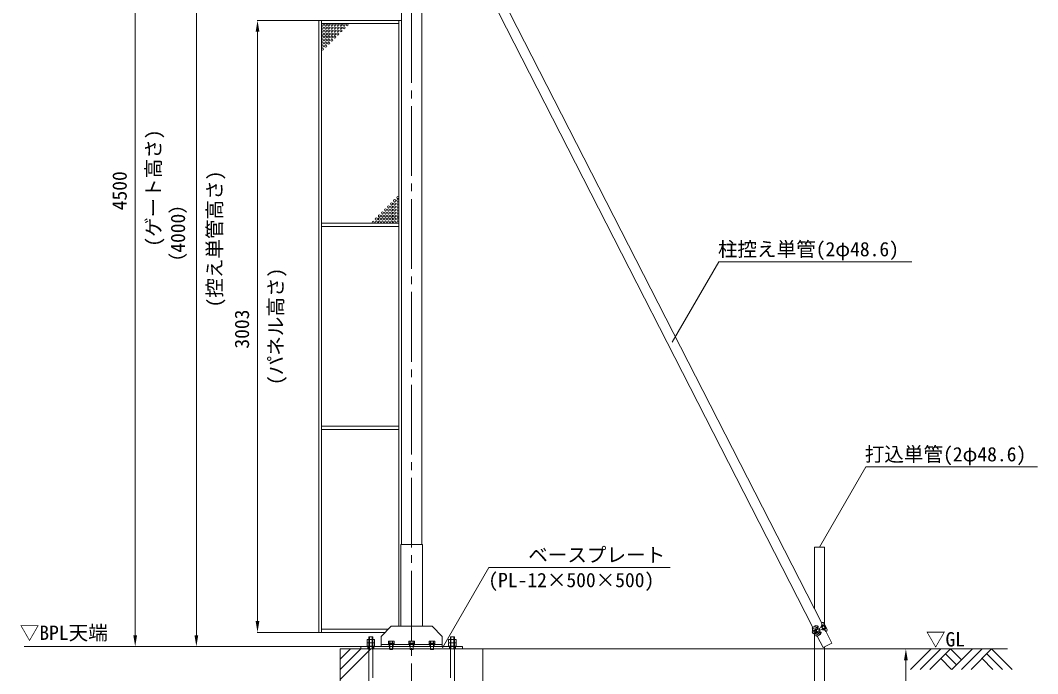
# Model space of a CAD drawing. Units: millimetres, scale not verified. Extents: x -82240 to -62115, y -14438 to 14438.
# Drawn here: x -69959 to -64970, y -11409 to -8202 of the extents above; entities that cross this region are included whole.
import ezdxf
from ezdxf.enums import TextEntityAlignment as Align

# ---------------------------------------------------------------- set-up
doc = ezdxf.new("R2010")
doc.units = ezdxf.units.MM
doc.header["$LTSCALE"] = 38
doc.linetypes.add('CHAIN2', pattern=[12, 9, -1, 1, -1])
doc.linetypes.add('DASHED1', pattern=[1.8, 1.2, -0.6])
for name, color, linetype, lineweight in [('0-2_ACCG-3018', 7, 'Continuous', 18), ('0-5_ﾍﾞｰｽﾗｲﾝ', 5, 'Continuous', 18), ('0-6_ﾎﾞﾙﾄ類', 2, 'Continuous', 18), ('0-9_基礎工事用PCA小', 7, 'Continuous', 18), ('0-B_寸法', 3, 'Continuous', 18), ('0-D_単管', 7, 'Continuous', 18), ('0-E_単管ｸﾗﾝﾌﾟ', 7, 'Continuous', 18), ('1-2_通芯', 1, 'CHAIN2', 18), ('1-5_標準ﾊﾟﾈﾙ', 7, 'Continuous', 18), ('1-6_標準柱', 7, 'Continuous', 18), ('1-7_文字', 7, 'Continuous', 18)]:
    doc.layers.add(name, color=color, linetype=linetype, lineweight=lineweight)
doc.styles.add('ＭＳ ゴシック', font='')
doc.styles.get('ＭＳ ゴシック').set_extended_font_data('MS Gothic')

msp = doc.modelspace()

# ---------------------------------------------------------------- linework, layer by layer
at = {"layer": '0-2_ACCG-3018'}
for centre in [(-68476.86, -8224.41), (-68461.86, -8224.41), (-68446.86, -8224.41), (-68431.86, -8224.41), (-68416.86, -8224.41), (-68401.86, -8224.41), (-68386.86, -8224.41), (-68371.86, -8224.41), (-68356.86, -8224.41), (-68476.86, -8239.41), (-68476.86, -8254.41), (-68476.86, -8269.41), (-68476.86, -8284.41), (-68461.86, -8239.41), (-68461.86, -8254.41), (-68461.86, -8269.41), (-68461.86, -8284.41), (-68446.86, -8239.41), (-68446.86, -8254.41), (-68446.86, -8269.41), (-68446.86, -8284.41), (-68431.86, -8239.41), (-68431.86, -8254.41), (-68431.86, -8269.41), (-68431.86, -8284.41), (-68416.86, -8239.41), (-68416.86, -8254.41), (-68416.86, -8269.41), (-68416.86, -8284.41), (-68401.86, -8239.41), (-68401.86, -8254.41), (-68401.86, -8269.41), (-68386.86, -8239.41), (-68386.86, -8254.41), (-68371.86, -8239.41), (-68476.86, -8299.41), (-68476.86, -8314.41), (-68476.86, -8329.41), (-68461.86, -8299.41), (-68461.86, -8314.41), (-68461.86, -8329.41), (-68446.86, -8299.41), (-68446.86, -8314.41), (-68431.86, -8299.41), (-68476.86, -8344.41), (-68108.34, -9072.39), (-68168.34, -9132.39), (-68153.34, -9117.39), (-68153.34, -9132.39), (-68138.34, -9102.39), (-68138.34, -9117.39), (-68138.34, -9132.39), (-68123.34, -9087.39), (-68123.34, -9102.39), (-68123.34, -9117.39), (-68123.34, -9132.39), (-68108.34, -9087.39), (-68108.34, -9102.39), (-68108.34, -9117.39), (-68108.34, -9132.39), (-68213.34, -9177.39), (-68198.34, -9162.39), (-68198.34, -9177.39), (-68183.34, -9147.39), (-68183.34, -9162.39), (-68183.34, -9177.39), (-68168.34, -9147.39), (-68168.34, -9162.39), (-68168.34, -9177.39), (-68153.34, -9147.39), (-68153.34, -9162.39), (-68153.34, -9177.39), (-68138.34, -9147.39), (-68138.34, -9162.39), (-68138.34, -9177.39), (-68123.34, -9147.39), (-68123.34, -9162.39), (-68123.34, -9177.39), (-68108.34, -9147.39), (-68108.34, -9162.39), (-68108.34, -9177.39), (-68228.34, -9192.39), (-68213.34, -9192.39), (-68198.34, -9192.39), (-68183.34, -9192.39), (-68168.34, -9192.39), (-68153.34, -9192.39), (-68138.34, -9192.39), (-68123.34, -9192.39), (-68108.34, -9192.39)]:
    msp.add_circle(centre, 5.01, dxfattribs=at)
at = {"layer": '0-5_ﾍﾞｰｽﾗｲﾝ'}
for p, q in [((-68290.11, -11275.5), (-69941.16, -11275.5)), ((-67690.11, -11287.5), (-65117.79, -11287.5))]:
    msp.add_line(p, q, dxfattribs=at)
at = {"layer": '0-6_ﾎﾞﾙﾄ類'}
for p, q in [((-68249.61, -11255.46), (-68249.61, -11240.91)), ((-68249.61, -11258.34), (-68249.61, -11272.89)), ((-68230.56, -11255.46), (-68230.56, -11240.91)), ((-68230.56, -11258.34), (-68230.56, -11272.89)), ((-68151.93, -11248.5), (-68153.76, -11249.55)), ((-68153.76, -11249.55), (-68153.76, -11258.31)), ((-68153.76, -11258.31), (-68126.43, -11258.31)), ((-68151.93, -11248.5), (-68128.26, -11248.5)), ((-68151.33, -11258.49), (-68128.86, -11258.49)), ((-68148.09, -11287.5), (-68148.09, -11265.51)), ((-68146.92, -11249.55), (-68146.92, -11258.31)), ((-68146.86, -11290.29), (-68146.86, -11265.51)), ((-68141.31, -11261.49), (-68140.23, -11265.51)), ((-68139.99, -11261.49), (-68138.91, -11265.51)), ((-68133.27, -11249.55), (-68133.27, -11258.31)), ((-68132.1, -11287.5), (-68132.1, -11265.51)), ((-68128.26, -11248.5), (-68126.43, -11249.55)), ((-68126.43, -11249.55), (-68126.43, -11258.31)), ((-68051.94, -11248.5), (-68053.77, -11249.55)), ((-68053.77, -11249.55), (-68053.77, -11258.31)), ((-68053.77, -11258.31), (-68026.44, -11258.31)), ((-68051.94, -11248.5), (-68028.27, -11248.5)), ((-68051.34, -11258.49), (-68028.84, -11258.49)), ((-68048.1, -11287.5), (-68048.1, -11265.51)), ((-68046.93, -11249.55), (-68046.93, -11258.31)), ((-68046.87, -11290.29), (-68046.87, -11265.51)), ((-68041.29, -11261.49), (-68040.21, -11265.51)), ((-68039.97, -11261.49), (-68038.89, -11265.51)), ((-68033.28, -11249.55), (-68033.28, -11258.31)), ((-68032.11, -11287.5), (-68032.11, -11265.51)), ((-68028.27, -11248.5), (-68026.44, -11249.55)), ((-68026.44, -11249.55), (-68026.44, -11258.31)), ((-67951.92, -11248.5), (-67953.78, -11249.55)), ((-67953.78, -11249.55), (-67953.78, -11258.31)), ((-67953.78, -11258.31), (-67926.42, -11258.31)), ((-67951.92, -11248.5), (-67928.25, -11248.5)), ((-67951.35, -11258.49), (-67928.85, -11258.49)), ((-67948.11, -11287.5), (-67948.11, -11265.51)), ((-67946.94, -11249.55), (-67946.94, -11258.31)), ((-67946.88, -11290.29), (-67946.88, -11265.51)), ((-67941.3, -11261.49), (-67940.22, -11265.51)), ((-67939.98, -11261.49), (-67938.9, -11265.51)), ((-67933.26, -11249.55), (-67933.26, -11258.31)), ((-67932.09, -11287.5), (-67932.09, -11265.51)), ((-67928.25, -11248.5), (-67926.42, -11249.55)), ((-67926.42, -11249.55), (-67926.42, -11258.31)), ((-67849.62, -11255.46), (-67849.62, -11240.91)), ((-67849.62, -11258.34), (-67849.62, -11272.89)), ((-67830.57, -11255.46), (-67830.57, -11240.91)), ((-67830.57, -11258.34), (-67830.57, -11272.89)), ((-68148.09, -11287.5), (-68146.86, -11290.29)), ((-68048.1, -11287.5), (-68046.87, -11290.29)), ((-67948.11, -11287.5), (-67946.88, -11290.29))]:
    msp.add_line(p, q, dxfattribs=at)
for points in [[(-68258.58, -11255.46), (-68258.58, -11240.91), (-68221.62, -11240.91), (-68221.62, -11255.46), (-68224.11, -11256.9), (-68256.09, -11256.9)], [(-68258.58, -11258.34), (-68258.58, -11272.89), (-68221.62, -11272.89), (-68221.62, -11258.34), (-68224.11, -11256.9), (-68256.09, -11256.9)], [(-68258.1, -11272.89), (-68222.1, -11272.89), (-68222.1, -11275.5), (-68258.1, -11275.5)], [(-68126.1, -11258.49), (-68126.1, -11261.49), (-68154.09, -11261.49), (-68154.09, -11258.49)], [(-68154.09, -11261.49), (-68126.1, -11261.49), (-68126.1, -11265.51), (-68154.09, -11265.51)], [(-68026.11, -11258.49), (-68026.11, -11261.49), (-68054.1, -11261.49), (-68054.1, -11258.49)], [(-68054.1, -11261.49), (-68026.11, -11261.49), (-68026.11, -11265.51), (-68054.1, -11265.51)], [(-67926.09, -11258.49), (-67926.09, -11261.49), (-67954.11, -11261.49), (-67954.11, -11258.49)], [(-67954.11, -11261.49), (-67926.09, -11261.49), (-67926.09, -11265.51), (-67954.11, -11265.51)], [(-67858.56, -11255.46), (-67858.56, -11240.91), (-67821.63, -11240.91), (-67821.63, -11255.46), (-67824.09, -11256.9), (-67856.1, -11256.9)], [(-67858.56, -11258.34), (-67858.56, -11272.89), (-67821.63, -11272.89), (-67821.63, -11258.34), (-67824.09, -11256.9), (-67856.1, -11256.9)], [(-67858.11, -11272.89), (-67822.11, -11272.89), (-67822.11, -11275.5), (-67858.11, -11275.5)]]:
    msp.add_lwpolyline(points, close=True, dxfattribs=at)
for points in [[(-68146.86, -11290.29), (-68133.33, -11290.29), (-68133.33, -11265.51)], [(-68046.87, -11290.29), (-68033.34, -11290.29), (-68033.34, -11265.51)], [(-67946.88, -11290.29), (-67933.32, -11290.29), (-67933.32, -11265.51)], [(-68148.09, -11287.5), (-68132.1, -11287.5), (-68133.33, -11290.29)], [(-68048.1, -11287.5), (-68032.11, -11287.5), (-68033.34, -11290.29)], [(-67948.11, -11287.5), (-67932.09, -11287.5), (-67933.32, -11290.29)]]:
    msp.add_lwpolyline(points, dxfattribs=at)
for centre, radius, start, end in [((-68254.11, -11247.72), 8.94, 240, 300), ((-68254.11, -11266.08), 8.94, 60, 120), ((-68240.1, -11224.44), 32.46, 252.932, 287.068), ((-68240.1, -11289.36), 32.46, 72.932, 107.068), ((-68226.09, -11247.72), 8.94, 239.975, 300.025), ((-68226.09, -11266.08), 8.94, 59.975, 120.025), ((-68150.34, -11254.56), 6.06, 55.616, 124.384), ((-68151.33, -11258.31), 0.21, 180, 270), ((-68140.11, -11271.12), 22.62, 72.412, 107.588), ((-68129.85, -11254.56), 6.06, 55.616, 124.384), ((-68128.86, -11258.31), 0.21, 270, 0), ((-68050.35, -11254.56), 6.06, 55.616, 124.384), ((-68051.34, -11258.31), 0.21, 180, 270), ((-68040.09, -11271.12), 22.62, 72.412, 107.588), ((-68029.86, -11254.56), 6.06, 55.616, 124.384), ((-68028.84, -11258.31), 0.21, 270, 0), ((-67950.36, -11254.56), 6.06, 55.616, 124.384), ((-67951.35, -11258.31), 0.21, 180, 270), ((-67940.1, -11271.12), 22.62, 72.412, 107.588), ((-67929.84, -11254.56), 6.06, 55.616, 124.384), ((-67928.85, -11258.31), 0.21, 270, 0), ((-67854.09, -11247.72), 8.94, 240, 300), ((-67854.09, -11266.08), 8.94, 60, 120), ((-67840.11, -11224.44), 32.46, 252.932, 287.068), ((-67840.11, -11289.36), 32.46, 72.932, 107.068), ((-67826.1, -11247.72), 8.94, 239.975, 300.025), ((-67826.1, -11266.08), 8.94, 59.975, 120.025)]:
    msp.add_arc(centre, radius, start, end, dxfattribs=at)
at = {"layer": '0-9_基礎工事用PCA小', "color": 4, "linetype": 'DASHED1', "lineweight": 9}
for p, q in [((-68254.8, -11275.5), (-68254.8, -11287.5)), ((-68225.1, -11275.5), (-68225.1, -11287.5)), ((-68148.09, -11275.5), (-68148.09, -11287.5)), ((-68132.1, -11275.5), (-68132.1, -11287.5)), ((-67948.11, -11275.5), (-67948.11, -11287.5)), ((-67932.09, -11275.5), (-67932.09, -11287.5)), ((-67855.11, -11275.5), (-67855.11, -11287.5)), ((-67825.11, -11275.5), (-67825.11, -11287.5))]:
    msp.add_line(p, q, dxfattribs=at)
at = {"layer": '0-9_基礎工事用PCA小'}
for p, q in [((-68390.1, -11437.5), (-68240.1, -11287.5)), ((-68390.1, -11387.49), (-68290.11, -11287.5)), ((-68390.1, -11337.51), (-68340.09, -11287.5)), ((-68249.61, -11287.5), (-68230.56, -11287.5)), ((-67830.57, -11287.5), (-67849.62, -11287.5))]:
    msp.add_line(p, q, dxfattribs=at)
for points in [[(-68290.11, -11287.5), (-67790.1, -11287.5), (-67790.1, -11275.5), (-68290.11, -11275.5)], [(-68390.1, -12187.5), (-67690.11, -12187.5), (-67690.11, -11287.5), (-68390.1, -11287.5)]]:
    msp.add_lwpolyline(points, close=True, dxfattribs=at)
for points in [[(-68249.61, -11804.46), (-68249.61, -11227.5), (-68230.56, -11227.5), (-68230.56, -11429.49)], [(-68249.61, -11289.99), (-68247.12, -11287.5), (-68247.12, -11227.5), (-68233.08, -11227.5), (-68233.08, -11287.5), (-68230.56, -11289.99)], [(-67830.57, -11804.46), (-67830.57, -11227.5), (-67849.62, -11227.5), (-67849.62, -11429.49)], [(-67830.57, -11289.99), (-67833.06, -11287.5), (-67833.06, -11227.5), (-67847.13, -11227.5), (-67847.13, -11287.5), (-67849.62, -11289.99)]]:
    msp.add_lwpolyline(points, dxfattribs=at)
at = {"layer": '0-B_寸法'}
for p, q in [((-69396.09, -6830.49), (-69396.09, -11220.51)), ((-69096.09, -7330.5), (-69096.09, -11220.51)), ((-68497.11, -8202.9), (-68797.11, -8202.9)), ((-68796.09, -8257.89), (-68796.09, -11150.91)), ((-68497.11, -11205.9), (-68797.11, -11205.9)), ((-69098.1, -11275.5), (-69397.11, -11275.5)), ((-68797.11, -11275.5), (-69097.11, -11275.5)), ((-66014.79, -11287.5), (-65614.8, -11287.5)), ((-65615.79, -11342.49), (-65615.79, -12232.5))]:
    msp.add_line(p, q, dxfattribs=at)
at = {"layer": '0-B_寸法', "color": 91}
for points in [[(-68805.27, -8257.89), (-68796.09, -8202.9), (-68786.94, -8257.89)], [(-68805.27, -11150.91), (-68796.09, -11205.9), (-68786.94, -11150.91)], [(-69405.27, -11220.51), (-69396.09, -11275.5), (-69386.94, -11220.51)], [(-69105.27, -11220.51), (-69096.09, -11275.5), (-69086.94, -11220.51)], [(-65624.97, -11342.49), (-65615.79, -11287.5), (-65606.64, -11342.49)]]:
    msp.add_solid(points, dxfattribs=at)
at = {"layer": '0-D_単管'}
for p, q in [((-66072.87, -11181.51), (-68049.03, -7312.29)), ((-68005.86, -7290), (-66028.56, -11161.44))]:
    msp.add_line(p, q, dxfattribs=at)
for points in [[(-66015.81, -11164.41), (-66015.81, -10787.49), (-66064.41, -10787.49), (-66064.41, -11091.24)], [(-66064.41, -11209.59), (-66064.41, -12287.49), (-66015.81, -12287.49), (-66015.81, -11277.75)], [(-66008.91, -11199.9), (-65978.79, -11258.85), (-66022.08, -11280.96), (-66051.15, -11224.02)]]:
    msp.add_lwpolyline(points, dxfattribs=at)
at = {"layer": '0-E_単管ｸﾗﾝﾌﾟ'}
for p, q in [((-66065.61, -11176.83), (-66065.04, -11177.91)), ((-66016.29, -11173.8), (-66057.09, -11194.65)), ((-66046.77, -11175.9), (-66046.02, -11177.4)), ((-66017.55, -11169.75), (-66032.19, -11176.32)), ((-66032.19, -11176.32), (-66030.87, -11179.23)), ((-66016.26, -11172.66), (-66030.87, -11179.23)), ((-66024.75, -11157.9), (-66029.19, -11160.18)), ((-66027.21, -11173.95), (-66027.15, -11174.04)), ((-66025.71, -11176.89), (-66025.02, -11178.27)), ((-66021.87, -11171.22), (-66021.69, -11171.58)), ((-66020.22, -11174.43), (-66019.68, -11175.54)), ((-66001.65, -11192.16), (-66018, -11160.09)), ((-66016.29, -11173.8), (-66011.73, -11182.71)), ((-66014.94, -11173.11), (-66010.41, -11182.02)), ((-66075.66, -11183.07), (-66072.66, -11188.95)), ((-66074.49, -11203.53), (-66074.76, -11205.18)), ((-66074.76, -11205.18), (-66071.43, -11211.69)), ((-66067.05, -11199.72), (-66074.49, -11203.53)), ((-66074.49, -11203.53), (-66069.96, -11212.44)), ((-66065.88, -11200.26), (-66073.2, -11203.98)), ((-66069.96, -11212.44), (-66071.43, -11211.69)), ((-66062.49, -11208.63), (-66069.96, -11212.44)), ((-66062.25, -11207.4), (-66069.54, -11211.12)), ((-66061.65, -11191.35), (-66068.19, -11194.71)), ((-66058.02, -11195.16), (-66063.48, -11197.92)), ((-66059.1, -11212.5), (-66052.56, -11209.17)), ((-66053.52, -11204.04), (-66058.92, -11206.83)), ((-66056.94, -11193.45), (-66057.39, -11192.55)), ((-66054.06, -11225.37), (-66057.06, -11219.49)), ((-66048.18, -11188.98), (-66056.94, -11193.45)), ((-66041.91, -11188.02), (-66056.49, -11195.46)), ((-66055.65, -11185.08), (-66047.19, -11178.69)), ((-66038.22, -11195.1), (-66052.8, -11202.57)), ((-66011.73, -11182.71), (-66052.5, -11203.53)), ((-66042.72, -11199.66), (-66051.48, -11204.13)), ((-66051.48, -11204.13), (-66051.03, -11205.03)), ((-66050.94, -11183.58), (-66048.18, -11188.98)), ((-66050.31, -11184.78), (-66047.16, -11182.41)), ((-66043.95, -11208), (-66033.81, -11204.88)), ((-66043.08, -11187.48), (-66041.91, -11188.02)), ((-66039.96, -11205.06), (-66042.72, -11199.66)), ((-66040.59, -11203.83), (-66036.81, -11202.66)), ((-66038.52, -11196.39), (-66038.28, -11195.13)), ((-66031.32, -11206.17), (-66032.07, -11204.67)), ((-66024.69, -11191.35), (-66010.8, -11183.34)), ((-66024.69, -11191.35), (-66023.1, -11194.11)), ((-66023.1, -11194.11), (-66009.18, -11186.13)), ((-66020.46, -11187.15), (-66019.77, -11188.53)), ((-66015.12, -11184.42), (-66014.55, -11185.53)), ((-66012.93, -11188.74), (-66013.11, -11188.38)), ((-66008.28, -11201.16), (-66003.81, -11198.88))]:
    msp.add_line(p, q, dxfattribs=at)
for points in [[(-66061.05, -11176.44), (-66056.58, -11174.16), (-66056.25, -11173.17), (-66056.7, -11172.27), (-66057.72, -11171.94), (-66065.28, -11175.81), (-66065.61, -11176.83)], [(-66040.11, -11217.42), (-66034.98, -11214.78), (-66035.43, -11216.13), (-66042.54, -11219.79), (-66043.56, -11219.73)]]:
    msp.add_lwpolyline(points, dxfattribs=at)
for points in [[(-66029.1, -11174.64), (-66028.98, -11174.88), (-66020.07, -11170.32), (-66020.19, -11170.11), (-66021.21, -11169.78), (-66028.77, -11173.65)], [(-66019.26, -11193.93), (-66019.71, -11193.03), (-66019.38, -11192.04), (-66011.82, -11188.17), (-66010.8, -11188.5), (-66010.35, -11189.37), (-66010.68, -11190.39), (-66018.24, -11194.26)]]:
    msp.add_lwpolyline(points, close=True, dxfattribs=at)
for centre, radius, start, end in [((-66035.25, -11252.82), 80.61, 101.478, 120.09), ((-66050.34, -11177.73), 3.99, 27.055, 107.644), ((-66048.42, -11177.1), 2.01, 307.038, 27.055), ((-66040.05, -11166.51), 12.57, 308.712, 30.261), ((-66022.47, -11162.37), 5.01, 27.055, 117.055), ((-66015.84, -11173.56), 4.2, 27.055, 114.193), ((-66015.84, -11173.56), 0.99, 27.055, 114.193), ((-66068.94, -11193.6), 5.58, 133.427, 206.443), ((-66067.95, -11192.55), 6.93, 210.433, 268.243), ((-66073.11, -11189.19), 0.51, 313.427, 27.055), ((-65966.01, -11412.84), 247.98, 109.041, 115.472), ((-66076.14, -11197.35), 8.37, 338.593, 18.489), ((-66061.38, -11189.82), 8.37, 215.622, 255.518), ((-66057.21, -11213.55), 6.93, 145.868, 203.678), ((-66067.38, -11219.43), 10.8, 39.944, 70.43), ((-66058.65, -11213.76), 5.58, 207.668, 280.683), ((-66048.51, -11195.91), 15.09, 187.704, 226.406), ((-66057.69, -11189.61), 5.55, 204.621, 266.518), ((-66048.63, -11209.86), 10.8, 163.681, 194.166), ((-66079.5, -11211.87), 28.23, 13.481, 40.643), ((-66052.05, -11189.85), 6, 127.038, 206.777), ((-66047.73, -11195.55), 10.29, 177.816, 235.692), ((-66057.51, -11219.73), 0.51, 27.055, 100.683), ((-66526.32, -10397.25), 946.71, 299.714, 301.444), ((-66047.04, -11207.01), 7.14, 155.444, 202.404), ((-66086.88, -11151.75), 80.61, 294.021, 312.632), ((-66049.14, -11182.65), 2.01, 127.038, 207.055), ((-66045.69, -11202.27), 6, 207.334, 287.073), ((-66049.56, -11179.23), 3.99, 307.038, 27.055), ((-66065.46, -11204.7), 28.23, 17.175, 37.59), ((-66064.89, -11204.43), 28.23, 19.238, 35.523), ((-66038.19, -11204.13), 2.01, 207.055, 287.073), ((-66035.64, -11206.5), 3.99, 27.055, 107.073), ((-66033.24, -11206.8), 2.01, 27.055, 107.073), ((-66034.86, -11208), 3.99, 306.466, 27.055), ((-66034.71, -11188.83), 10.26, 357.826, 56.284), ((-66019.74, -11206.23), 12.57, 88.319, 105.398), ((-66019.74, -11206.23), 12.57, 23.849, 79.637), ((-66011.28, -11182.47), 0.99, 299.918, 27.055), ((-66011.28, -11182.47), 4.2, 299.918, 27.055), ((-66006.09, -11194.41), 5.01, 297.055, 27.055)]:
    msp.add_arc(centre, radius, start, end, dxfattribs=at)
at = {"layer": '1-2_通芯'}
msp.add_line((-68040.09, -5887.5), (-68040.09, -12780.96), dxfattribs=at)
at = {"layer": '1-5_標準ﾊﾟﾈﾙ'}
for points in [[(-68496.09, -8202.9), (-68482.86, -8202.9), (-68482.86, -11205.9), (-68496.09, -11205.9)], [(-68482.86, -8202.9), (-68102.34, -8202.9), (-68102.34, -8218.41), (-68482.86, -8218.41)], [(-68482.86, -9198.39), (-68102.34, -9198.39), (-68102.34, -9214.41), (-68482.86, -9214.41)], [(-68482.86, -10194.39), (-68102.34, -10194.39), (-68102.34, -10210.41), (-68482.86, -10210.41)]]:
    msp.add_lwpolyline(points, close=True, dxfattribs=at)
for points in [[(-68090.1, -8202.9), (-68102.34, -8202.9), (-68102.34, -11175.51)], [(-68154.99, -11190.39), (-68482.86, -11190.39), (-68482.86, -11205.9), (-68170.5, -11205.9)]]:
    msp.add_lwpolyline(points, dxfattribs=at)
at = {"layer": '1-6_標準柱'}
for p, q in [((-68090.1, -7325.49), (-68090.1, -10775.49)), ((-67990.11, -10775.49), (-67990.11, -7427.7)), ((-68190.09, -11265.51), (-67890.09, -11265.51))]:
    msp.add_line(p, q, dxfattribs=at)
at = {"layer": '1-6_標準柱', "color": 4, "linetype": 'DASHED1', "lineweight": 9}
for p, q in [((-68150.1, -11265.51), (-68150.1, -11275.5)), ((-68130.09, -11265.51), (-68130.09, -11275.5)), ((-68050.11, -11265.51), (-68050.11, -11275.5)), ((-68030.1, -11265.51), (-68030.1, -11275.5)), ((-67950.09, -11265.51), (-67950.09, -11275.5)), ((-67930.11, -11265.51), (-67930.11, -11275.5))]:
    msp.add_line(p, q, dxfattribs=at)
at = {"layer": '1-6_標準柱'}
for points in [[(-68093.31, -10775.49), (-67986.9, -10775.49), (-67986.9, -11175.51), (-68093.31, -11175.51)], [(-68140.11, -11175.51), (-67940.1, -11175.51), (-67890.09, -11225.49), (-67890.09, -11275.5), (-68190.09, -11275.5), (-68190.09, -11225.49)]]:
    msp.add_lwpolyline(points, close=True, dxfattribs=at)
at = {"layer": '1-7_文字'}
for p, q in [((-66761.73, -9781.05), (-66534.15, -9386.88)), ((-66534.15, -9386.88), (-66533.79, -9386.88)), ((-66533.79, -9386.88), (-65586.78, -9386.88)), ((-66040.11, -10787.49), (-65812.53, -10393.35)), ((-65812.53, -10393.35), (-65812.17, -10393.35)), ((-65812.17, -10393.35), (-64969.56, -10393.35)), ((-67889.22, -11281.5), (-67661.67, -10887.33)), ((-67661.67, -10887.33), (-67661.31, -10887.33)), ((-67661.31, -10887.33), (-66771.39, -10887.33)), ((-65492.22, -11287.5), (-65592.45, -11387.73)), ((-65444.97, -11287.5), (-65545.2, -11387.73)), ((-65397.72, -11287.5), (-65497.95, -11387.73)), ((-65421.33, -11311.14), (-65367.33, -11365.14)), ((-65397.72, -11287.5), (-65343.72, -11341.5)), ((-65289.72, -11287.5), (-65389.95, -11387.73)), ((-65242.47, -11287.5), (-65342.7, -11387.73)), ((-65195.22, -11287.5), (-65295.45, -11387.73)), ((-65218.83, -11311.14), (-65142.24, -11387.73)), ((-65195.22, -11287.5), (-65094.99, -11387.73)), ((-65444.97, -11334.75), (-65391.99, -11387.73)), ((-65242.47, -11334.75), (-65189.49, -11387.73))]:
    msp.add_line(p, q, dxfattribs=at)

# ---------------------------------------------------------------- texts
at = {"layer": '0-B_寸法', "style": 'ＭＳ ゴシック'}
for s, p in [('(ゲート高さ)', (-69250.5, -9313.5)), ('4500', (-69416.49, -9134.58)), ('(控え単管高さ)', (-68950.5, -9611.49)), ('（4000）', (-69130.35, -9438.93)), ('(パネル高さ)', (-68650.5, -9992.4)), ('3003', (-68816.49, -9813.48))]:
    msp.add_text(s, height=70.38, rotation=90, dxfattribs=at).set_placement(p, align=Align.BOTTOM_LEFT)
at = {"layer": '1-7_文字', "style": 'ＭＳ ゴシック'}
for s, p in [('柱控え単管(2φ48.6)\u3000', (-66537.9, -9381.48)), ('打込単管(2φ48.6)', (-65817.57, -10387.95)), ('\u3000\u3000ベースプレート\u3000\u3000', (-67660.29, -10881.93)), ('(PL-12×500×500)', (-67664.01, -11005.41)), ('▽BPL天端', (-69962.28, -11264.1)), ('▽GL', (-65517.72, -11296.11))]:
    msp.add_text(s, height=70.38, dxfattribs=at).set_placement(p, align=Align.BOTTOM_LEFT)

doc.saveas('drawing.dxf')
